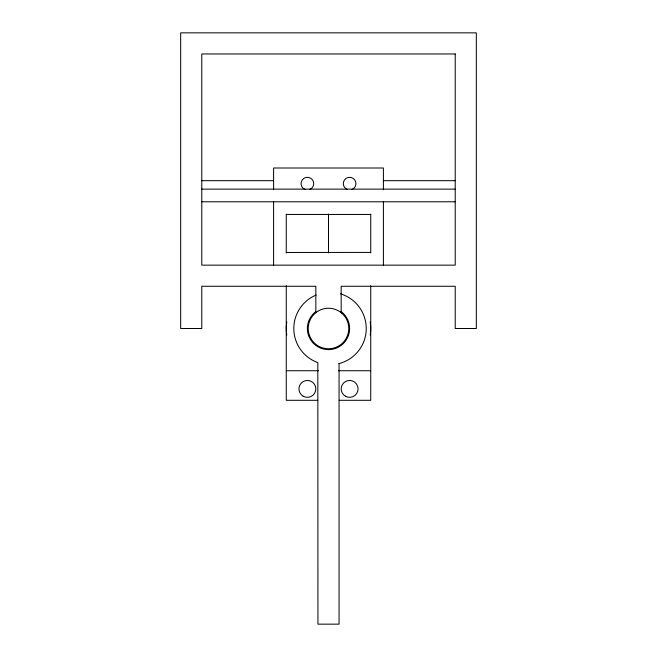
<?xml version="1.0" encoding="UTF-8"?>
<svg xmlns="http://www.w3.org/2000/svg" width="657" height="657" viewBox="0 0 657 657"><rect width="100%" height="100%" fill="white"/><g stroke="black" fill="none" stroke-linecap="round" stroke-linejoin="round"><path stroke-width="0.99" d="M338.831 363.633L340.54 363.165A36.225 36.225 0 0 0 340.54 293.835M201.789 180.675L273.591 180.675M383.409 180.675L455.211 180.675M201.789 189.126L455.211 189.126M201.789 201.789L455.211 201.789M286.263 214.461L370.737 214.461M286.263 252.477L370.737 252.411M286.263 370.737L318.448 370.737M338.552 370.737L370.737 370.737M317.816 400.302L286.263 400.302L286.263 285.754M339.184 400.302L370.737 400.302L370.737 285.754M315.845 312.658L315.828 286.263L201.789 286.263L201.789 328.5L180.675 328.5L180.675 32.85L476.325 32.85L476.325 328.5L455.211 328.5L455.211 286.263L341.172 286.263L341.172 312.683M383.409 189.725L383.409 168.003L273.591 168.003L273.591 189.725M383.409 201.789L383.409 265.149M370.737 214.083L370.737 252.986M339.061 363.576L339.061 624.15L317.939 624.15L317.824 362.607A36.225 36.225 0 0 1 316.165 295.034M328.5 214.059L328.5 252.888M286.263 214.083L286.263 252.986M273.591 201.789L273.591 265.149M340.909 311.41A21.114 21.114 0 0 1 339.538 346.502L338.642 347.027A21.114 21.114 0 0 1 318.735 347.225L317.824 346.724A21.114 21.114 0 0 1 315.754 311.664M370.22 321.938A42.237 42.237 0 0 1 370.228 335.021M286.781 335.062A42.237 42.237 0 0 1 286.772 321.979M305.25 189.594A6.332 6.332 0 0 1 302.294 179.854A6.332 6.332 0 0 1 312.469 179.854A6.332 6.332 0 0 1 309.513 189.594M347.487 189.594A6.332 6.332 0 0 1 344.531 179.854A6.332 6.332 0 0 1 354.706 179.854A6.332 6.332 0 0 1 351.75 189.594M455.211 53.964L201.789 53.964L201.789 265.149L455.211 265.149L455.211 53.964M341.566 312.995L340.786 312.379A20.277 20.277 0 0 0 308.232 328.237L308.24 329.231A20.277 20.277 0 0 0 328.73 348.768A20.277 20.277 0 0 0 348.768 328.763L348.76 327.769A20.277 20.277 0 0 0 341.566 312.995M345.393 396.212A8.451 8.451 0 0 0 358.065 388.895A8.451 8.451 0 0 0 345.393 381.586A8.451 8.451 0 0 0 345.393 396.212M303.156 396.212A8.451 8.451 0 0 0 315.828 388.895A8.451 8.451 0 0 0 303.156 381.586A8.451 8.451 0 0 0 303.156 396.212"/></g></svg>
